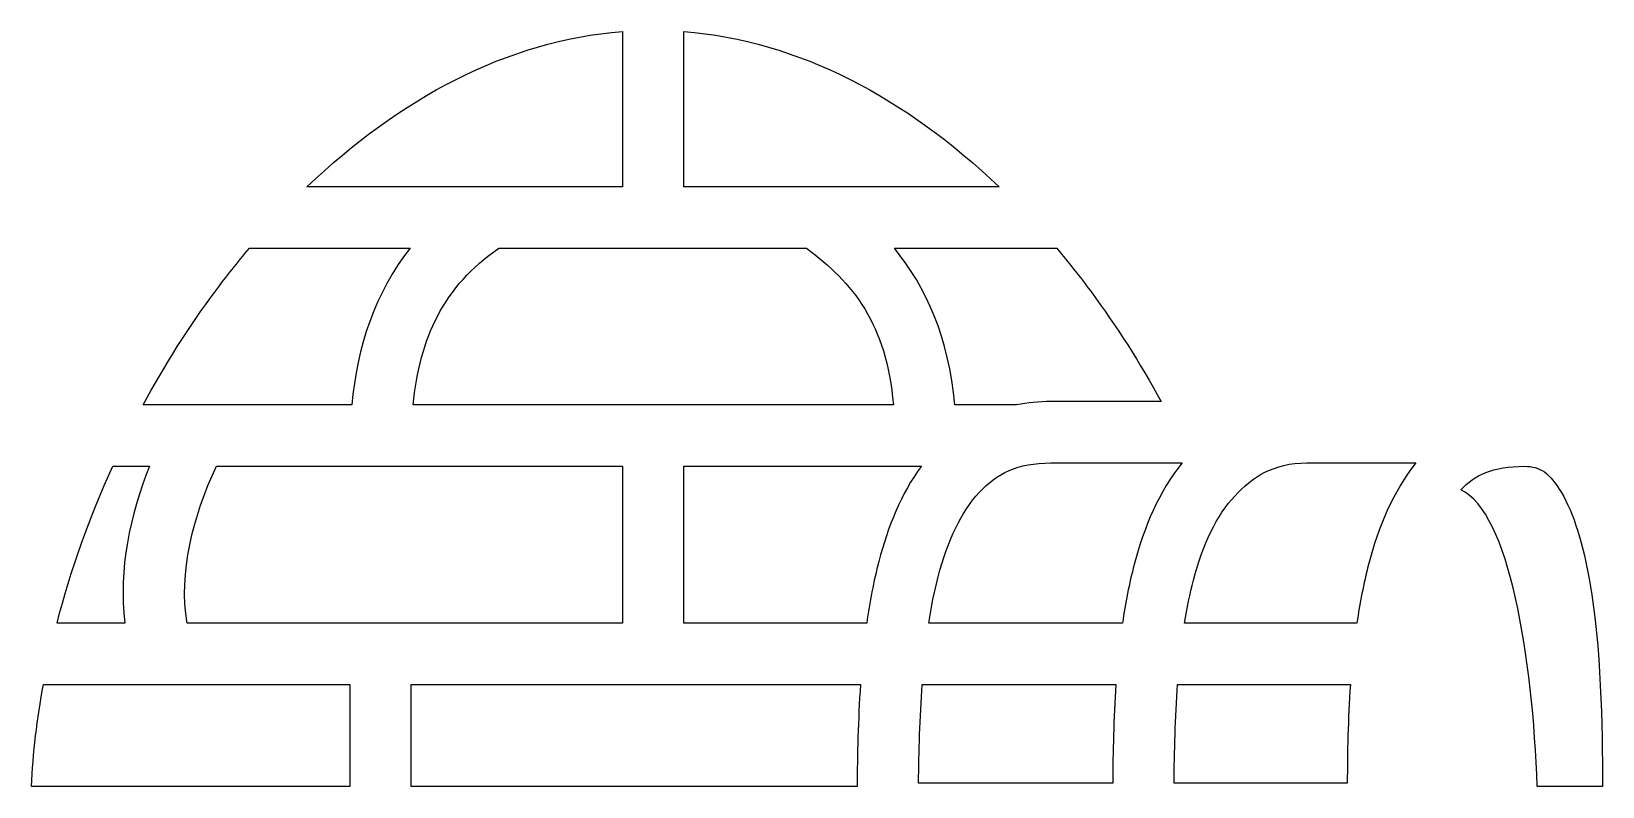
# Model space of a CAD drawing. Header units: centimetres. Extents: x -9.7 to 9.7, y -4.7 to 4.7.
import ezdxf

# ---------------------------------------------------------------- set-up
doc = ezdxf.new("R2010")
doc.units = ezdxf.units.CM
doc.header["$MEASUREMENT"] = 0
doc.layers.add('Layer 1', color=7, linetype='Continuous')

msp = doc.modelspace()

# ---------------------------------------------------------------- linework, layer by layer
at = {"layer": 'Layer 1'}
for points, knots in [([(-2.40357, 4.6658), (-3.82792, 4.55549), (-5.17021, 3.83172), (-6.31052, 2.74092), (-6.31052, 2.74092), (-6.31052, 2.74092), (-2.40357, 2.74092), (-2.40357, 2.74092), (-2.40357, 2.74092), (-2.40357, 2.74092), (-2.40357, 4.6658), (-2.40357, 4.6658)], [0, 0, 0, 0, 0.25, 0.25, 0.25, 0.25, 0.5, 0.5, 0.5, 0.5, 1, 1, 1, 1]), ([(-1.64455, 4.6658), (-1.64455, 4.6658), (-1.64455, 2.74092), (-1.64455, 2.74092), (-1.64455, 2.74092), (-1.64455, 2.74092), (2.2624, 2.74092), (2.2624, 2.74092), (2.2624, 2.74092), (1.12205, 3.83168), (-0.2202, 4.55549), (-1.64455, 4.6658)], [0, 0, 0, 0, 0.25, 0.25, 0.25, 0.25, 0.5, 0.5, 0.5, 0.5, 1, 1, 1, 1]), ([(-7.02308, 1.98189), (-7.16793, 1.81048), (-7.30856, 1.63316), (-7.44434, 1.4504), (-7.44434, 1.4504), (-7.77367, 1.00756), (-8.07306, 0.53435), (-8.33901, 0.04217), (-8.33901, 0.04217), (-8.33901, 0.04217), (-5.7553, 0.04217), (-5.7553, 0.04217), (-5.7553, 0.04217), (-5.68825, 0.75852), (-5.46919, 1.43059), (-5.03309, 1.9819), (-5.03309, 1.9819), (-5.03309, 1.9819), (-7.02308, 1.98189), (-7.02308, 1.98189)], [0, 0, 0, 0, 0.16666667, 0.16666667, 0.16666667, 0.16666667, 0.33333333, 0.33333333, 0.33333333, 0.33333333, 0.5, 0.5, 0.5, 0.5, 0.66666667, 0.66666667, 0.66666667, 0.66666667, 1, 1, 1, 1]), ([(-3.93385, 1.98189), (-4.61878, 1.51151), (-4.91392, 0.86967), (-4.99522, 0.04216), (-4.99522, 0.04216), (-4.99522, 0.04216), (0.95257, 0.04217), (0.95257, 0.04217), (0.95257, 0.04217), (0.86528, 1.0502), (0.45161, 1.55693), (-0.12339, 1.9819), (-0.12339, 1.9819), (-0.12339, 1.9819), (-3.93385, 1.98189), (-3.93385, 1.98189)], [0, 0, 0, 0, 0.2, 0.2, 0.2, 0.2, 0.4, 0.4, 0.4, 0.4, 0.6, 0.6, 0.6, 0.6, 1, 1, 1, 1]), ([(0.96632, 1.98189), (1.35637, 1.50185), (1.64118, 0.87582), (1.71168, 0.04216), (1.71168, 0.04216), (1.71168, 0.04216), (2.47762, 0.04217), (2.47762, 0.04217), (2.47762, 0.04217), (2.61285, 0.06971), (2.75487, 0.08434), (2.90293, 0.08434), (2.90293, 0.08434), (2.90293, 0.08434), (4.26761, 0.08434), (4.26761, 0.08434), (4.26761, 0.08434), (4.00743, 0.56134), (3.71605, 1.02026), (3.39625, 1.45041), (3.39625, 1.45041), (3.26047, 1.63317), (3.11984, 1.81052), (2.97499, 1.9819), (2.97499, 1.9819), (2.97499, 1.9819), (0.96636, 1.98189), (0.96636, 1.98189), (0.96636, 1.98189), (0.96636, 1.98189), (0.96632, 1.98189), (0.96632, 1.98189)], [0, 0, 0, 0, 0.11111111, 0.11111111, 0.11111111, 0.11111111, 0.22222222, 0.22222222, 0.22222222, 0.22222222, 0.33333333, 0.33333333, 0.33333333, 0.33333333, 0.44444444, 0.44444444, 0.44444444, 0.44444444, 0.55555556, 0.55555556, 0.55555556, 0.55555556, 0.66666667, 0.66666667, 0.66666667, 0.66666667, 0.77777778, 0.77777778, 0.77777778, 0.77777778, 1, 1, 1, 1]), ([(-8.7157, -0.71686), (-9.0032, -1.34993), (-9.23534, -2.00366), (-9.40472, -2.65659), (-9.40472, -2.65659), (-9.40472, -2.65659), (-8.56347, -2.65658), (-8.56347, -2.65658), (-8.56347, -2.65658), (-8.64696, -1.98796), (-8.50161, -1.32205), (-8.25885, -0.71685), (-8.25885, -0.71685), (-8.25885, -0.71685), (-8.7157, -0.71686), (-8.7157, -0.71686)], [0, 0, 0, 0, 0.2, 0.2, 0.2, 0.2, 0.4, 0.4, 0.4, 0.4, 0.6, 0.6, 0.6, 0.6, 1, 1, 1, 1]), ([(-7.43054, -0.71686), (-7.72656, -1.34811), (-7.89717, -2.03183), (-7.79529, -2.65659), (-7.79529, -2.65659), (-7.79529, -2.65659), (-2.40357, -2.65658), (-2.40357, -2.65658), (-2.40357, -2.65658), (-2.40357, -2.65658), (-2.40357, -0.71685), (-2.40357, -0.71685), (-2.40357, -0.71685), (-2.40357, -0.71685), (-7.43054, -0.71686), (-7.43054, -0.71686)], [0, 0, 0, 0, 0.2, 0.2, 0.2, 0.2, 0.4, 0.4, 0.4, 0.4, 0.6, 0.6, 0.6, 0.6, 1, 1, 1, 1]), ([(-1.64455, -0.71686), (-1.64455, -0.71686), (-1.64455, -2.65659), (-1.64455, -2.65659), (-1.64455, -2.65659), (-1.64455, -2.65659), (0.62265, -2.65658), (0.62265, -2.65658), (0.62265, -2.65658), (0.6595, -2.39712), (0.70783, -2.14061), (0.77226, -1.89393), (0.77226, -1.89393), (0.88493, -1.46285), (1.04686, -1.05576), (1.29852, -0.71685), (1.29852, -0.71685), (1.29852, -0.71685), (-1.64455, -0.71686), (-1.64455, -0.71686)], [0, 0, 0, 0, 0.16666667, 0.16666667, 0.16666667, 0.16666667, 0.33333333, 0.33333333, 0.33333333, 0.33333333, 0.5, 0.5, 0.5, 0.5, 0.66666667, 0.66666667, 0.66666667, 0.66666667, 1, 1, 1, 1]), ([(2.90293, -0.67469), (2.48892, -0.67469), (2.23351, -0.80541), (2.01327, -1.04176), (2.01327, -1.04176), (1.79307, -1.27815), (1.6222, -1.6435), (1.50662, -2.08584), (1.50662, -2.08584), (1.45939, -2.26653), (1.42186, -2.45839), (1.3915, -2.65658), (1.3915, -2.65658), (1.3915, -2.65658), (3.78917, -2.65658), (3.78917, -2.65658), (3.78917, -2.65658), (3.82556, -2.41061), (3.87237, -2.16764), (3.93423, -1.93361), (3.93423, -1.93361), (4.05749, -1.46681), (4.2391, -1.02843), (4.52973, -0.67469), (4.52973, -0.67469), (4.52973, -0.67469), (2.90289, -0.67469), (2.90289, -0.67469), (2.90289, -0.67469), (2.90289, -0.67469), (2.90293, -0.67469), (2.90293, -0.67469)], [0, 0, 0, 0, 0.11111111, 0.11111111, 0.11111111, 0.11111111, 0.22222222, 0.22222222, 0.22222222, 0.22222222, 0.33333333, 0.33333333, 0.33333333, 0.33333333, 0.44444444, 0.44444444, 0.44444444, 0.44444444, 0.55555556, 0.55555556, 0.55555556, 0.55555556, 0.66666667, 0.66666667, 0.66666667, 0.66666667, 0.77777778, 0.77777778, 0.77777778, 0.77777778, 1, 1, 1, 1]), ([(6.07219, -0.67469), (5.6581, -0.67469), (5.40062, -0.84779), (5.17882, -1.08435), (5.17882, -1.08435), (4.95702, -1.32091), (4.78472, -1.68575), (4.66804, -2.1275), (4.66804, -2.1275), (4.62376, -2.29516), (4.58779, -2.47286), (4.55832, -2.65658), (4.55832, -2.65658), (4.55832, -2.65658), (6.69206, -2.65658), (6.69206, -2.65658), (6.69206, -2.65658), (6.72832, -2.41125), (6.77522, -2.16752), (6.83682, -1.93116), (6.83682, -1.93116), (6.95784, -1.46689), (7.1403, -1.03264), (7.42156, -0.67468), (7.42156, -0.67468), (7.42156, -0.67468), (6.07219, -0.67469), (6.07219, -0.67469)], [0, 0, 0, 0, 0.125, 0.125, 0.125, 0.125, 0.25, 0.25, 0.25, 0.25, 0.375, 0.375, 0.375, 0.375, 0.5, 0.5, 0.5, 0.5, 0.625, 0.625, 0.625, 0.625, 0.75, 0.75, 0.75, 0.75, 1, 1, 1, 1]), ([(8.77094, -0.71686), (8.37047, -0.71686), (8.15191, -0.82283), (7.97945, -1.00875), (7.97945, -1.00875), (8.57549, -1.27537), (8.87214, -3.08712), (8.92527, -4.68064), (8.92527, -4.68064), (8.92527, -4.68064), (9.7349, -4.68064), (9.7349, -4.68064), (9.7349, -4.68064), (9.73174, -3.90542), (9.71601, -2.95774), (9.57761, -2.15507), (9.57761, -2.15507), (9.49758, -1.69131), (9.37394, -1.2897), (9.22551, -1.04259), (9.22551, -1.04259), (9.07721, -0.79549), (8.9628, -0.71684), (8.77085, -0.71684), (8.77085, -0.71684), (8.77085, -0.71684), (8.77094, -0.71686), (8.77094, -0.71686)], [0, 0, 0, 0, 0.125, 0.125, 0.125, 0.125, 0.25, 0.25, 0.25, 0.25, 0.375, 0.375, 0.375, 0.375, 0.5, 0.5, 0.5, 0.5, 0.625, 0.625, 0.625, 0.625, 0.75, 0.75, 0.75, 0.75, 1, 1, 1, 1]), ([(-9.57318, -3.41561), (-9.65195, -3.84336), (-9.70264, -4.26715), (-9.72195, -4.68065), (-9.72195, -4.68065), (-9.72195, -4.68065), (-5.77701, -4.68064), (-5.77701, -4.68064), (-5.77701, -4.68064), (-5.77701, -4.68064), (-5.77701, -3.4156), (-5.77701, -3.4156), (-5.77701, -3.4156), (-5.77701, -3.4156), (-9.57318, -3.41561), (-9.57318, -3.41561)], [0, 0, 0, 0, 0.2, 0.2, 0.2, 0.2, 0.4, 0.4, 0.4, 0.4, 0.6, 0.6, 0.6, 0.6, 1, 1, 1, 1]), ([(-5.01799, -3.41561), (-5.01799, -3.41561), (-5.01799, -4.68065), (-5.01799, -4.68065), (-5.01799, -4.68065), (-5.01799, -4.68065), (0.50273, -4.68064), (0.50273, -4.68064), (0.50273, -4.68064), (0.50695, -4.29092), (0.51454, -3.85836), (0.5449, -3.4156), (0.5449, -3.4156), (0.5449, -3.4156), (-5.01799, -3.41561), (-5.01799, -3.41561)], [0, 0, 0, 0, 0.2, 0.2, 0.2, 0.2, 0.4, 0.4, 0.4, 0.4, 0.6, 0.6, 0.6, 0.6, 1, 1, 1, 1]), ([(1.30974, -3.41561), (1.28005, -3.83021), (1.26951, -4.24927), (1.26407, -4.63848), (1.26407, -4.63848), (1.26407, -4.63848), (3.66946, -4.63848), (3.66946, -4.63848), (3.66946, -4.63848), (3.67123, -4.25753), (3.67832, -3.841), (3.70825, -3.41561), (3.70825, -3.41561), (3.70825, -3.41561), (1.30974, -3.41561), (1.30974, -3.41561)], [0, 0, 0, 0, 0.2, 0.2, 0.2, 0.2, 0.4, 0.4, 0.4, 0.4, 0.6, 0.6, 0.6, 0.6, 1, 1, 1, 1]), ([(4.47233, -3.41561), (4.44146, -3.82987), (4.43206, -4.24906), (4.42911, -4.63848), (4.42911, -4.63848), (4.42911, -4.63848), (6.57327, -4.63848), (6.57327, -4.63848), (6.57327, -4.63848), (6.5747, -4.2647), (6.58137, -3.84657), (6.61156, -3.41561), (6.61156, -3.41561), (6.61156, -3.41561), (4.47238, -3.41561), (4.47238, -3.41561), (4.47238, -3.41561), (4.47238, -3.41561), (4.47233, -3.41561), (4.47233, -3.41561)], [0, 0, 0, 0, 0.16666667, 0.16666667, 0.16666667, 0.16666667, 0.33333333, 0.33333333, 0.33333333, 0.33333333, 0.5, 0.5, 0.5, 0.5, 0.66666667, 0.66666667, 0.66666667, 0.66666667, 1, 1, 1, 1])]:
    msp.add_open_spline(points, degree=3, knots=knots, dxfattribs=at)

doc.saveas('drawing.dxf')
